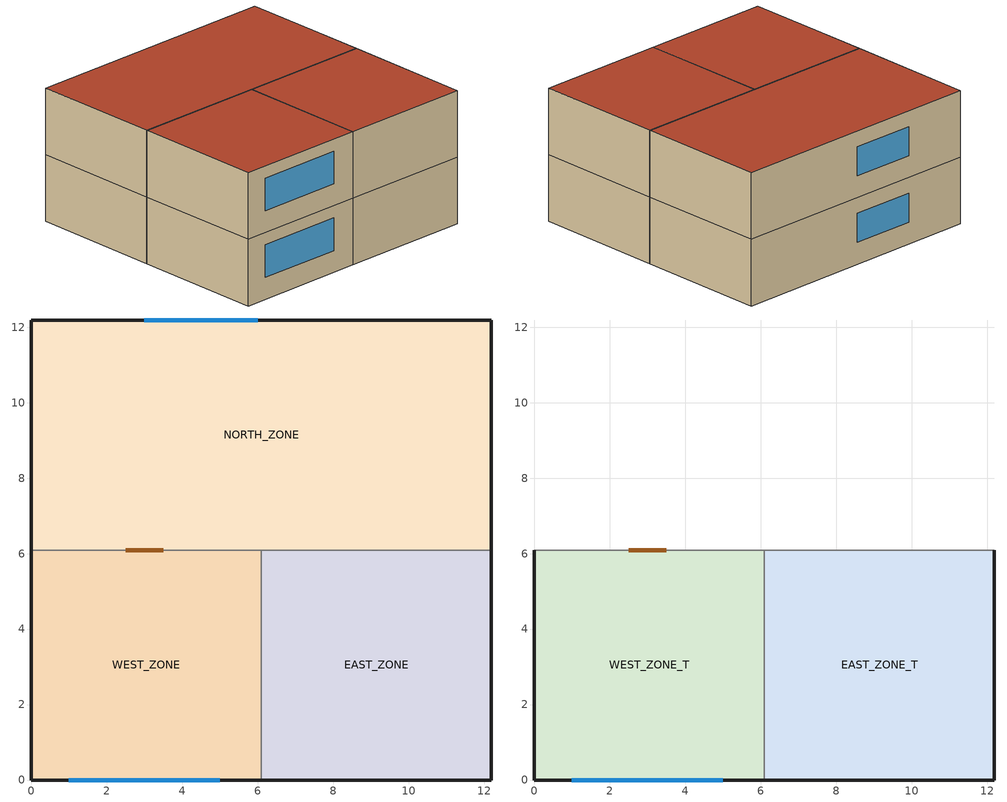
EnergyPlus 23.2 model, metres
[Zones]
WEST_ZONE
 floor adiabatic (FLOOR SLAB 8 IN): 0,0 0,6.1 6.1,6.1 6.1,0 z0
 wall outside (EXTWALL80): 0,6.1 0,0 6.1,0 z0:3.05
 wall to NORTH_ZONE (PARTITION06): 6.1,6.1 0,6.1 z0:3.05
 wall to EAST_ZONE (PARTITION06): 6.1,0 6.1,6.1 z0:3.05
 window (WIN-CON-LIGHT): 1,0 5,0 z1:2.5
 door inside (DOOR-CON): 3.5,6.1 2.5,6.1 z0:2
EAST_ZONE
 floor adiabatic (FLOOR SLAB 8 IN): 6.1,0 6.1,6.1 12.19,6.1 12.19,0 z0
 wall outside (EXTWALL80): 6.1,0 12.19,0 12.19,6.1 z0:3.05
 wall to NORTH_ZONE (PARTITION06): 12.19,6.1 6.1,6.1 z0:3.05
NORTH_ZONE
 floor adiabatic (FLOOR SLAB 8 IN): 0,6.1 0,12.19 12.19,12.19 12.19,6.1 z0
 wall outside (EXTWALL80): 12.19,6.1 12.19,12.19 0,12.19 0,6.1 z0:3.05; 12.19,6.1 12.19,12.19 0,12.19 0,6.1 z3.05:6.1
 wall to WEST_ZONE_T (PARTITION06): 0,6.1 6.1,6.1 z3.05:6.1
 wall to EAST_ZONE_T (PARTITION06): 6.1,6.1 12.19,6.1 z3.05:6.1
 window (WIN-CON-LIGHT): 6,12.19 3,12.19 z1:2.33; 6,12.19 3,12.19 z4.05:5.38
 door inside (DOOR-CON): 2.5,6.1 3.5,6.1 z3.05:5.05
 roof outside (ROOF34): 0,12.19 0,6.1 12.19,6.1 12.19,12.19 z6.1
WEST_ZONE_T
 floor to WEST_ZONE (FLOOR SLAB 4 IN): 0,0 0,6.1 6.1,6.1 6.1,0 z3.05
 wall outside (EXTWALL80): 0,6.1 0,0 6.1,0 z3.05:6.1
 wall to EAST_ZONE_T (PARTITION06): 6.1,0 6.1,6.1 z3.05:6.1
 window (WIN-CON-LIGHT): 1,0 5,0 z4.05:5.55
 roof outside (ROOF34): 0,6.1 0,0 6.1,0 6.1,6.1 z6.1
EAST_ZONE_T
 floor to EAST_ZONE (FLOOR SLAB 4 IN): 6.1,0 6.1,6.1 12.19,6.1 12.19,0 z3.05
 wall outside (EXTWALL80): 6.1,0 12.19,0 12.19,6.1 z3.05:6.1
 roof outside (ROOF34): 6.1,6.1 6.1,0 12.19,0 12.19,6.1 z6.1
[Building]
AirflowNetwork 3 Zone Building: Loads convergence tolerance value=0.04; Maximum number of warmup days=25; Minimum number of warmup days=6; North axis=0; Solar distribution=MinimalShadowing; Temperature convergence tolerance value=0.04; Terrain=Suburbs
[Site:GroundTemperature:BuildingSurface]
20.03, 20.03, 20.13, 20.3, 20.43, 20.52, 20.62, 20.77, 20.78, 20.55, 20.44, 20.2
[Site:Location]
CHICAGO_IL_USA TMY2-94846: Elevation=190; Latitude=41.78; Longitude=-87.75; Time zone=-6
[SizingPeriod:DesignDay] Barometric pressure=99063; Day of month=21; Daylight saving time indicator=No; Humidity condition type=WetBulb; Rain indicator=No; Snow indicator=No; Solar model indicator=ASHRAEClearSky
Name | Daily dry bulb temperature range | Day type | Maximum dry bulb temperature | Month | Sky clearness | Wetbulb or dewpoint at maximum dry bulb | Wind direction | Wind speed
CHICAGO_IL_USA Annual Cooling 1% Design Conditions DB/MCWB | 10.7 | SummerDesignDay | 31.5 | 7 | 1 | 23 | 230 | 5.3
CHICAGO_IL_USA Annual Heating 99% Design Conditions DB | 0 | WinterDesignDay | -17.3 | 1 | 0 | -17.3 | 270 | 4.9
[Construction]
DOOR-CON: 1.375in-Solid-Core
EXTWALL80: A1 - 1 IN STUCCO, C4 - 4 IN COMMON BRICK, E1 - 3 / 4 IN PLASTER OR GYP BOARD
FLOOR SLAB 4 IN: C10 - 4 IN HW CONCRETE
FLOOR SLAB 8 IN: C10 - 8 IN HW CONCRETE
PARTITION06: E1 - 3 / 4 IN PLASTER OR GYP BOARD, C6 - 8 IN CLAY TILE, E1 - 3 / 4 IN PLASTER OR GYP BOARD
ROOF34: E2 - 1 / 2 IN SLAG OR STONE, E3 - 3 / 8 IN FELT AND MEMBRANE, B5 - 1 IN DENSE INSULATION, C12 - 2 IN HW CONCRETE
WIN-CON-LIGHT: WIN-LAY-GLASS-LIGHT
[Material] Thermal absorptance=0.9
Name | Conductivity | Density | Roughness | Solar absorptance | Specific heat | Thickness | Visible absorptance
1.375in-Solid-Core | 0.1525 | 614.5 | Smooth | 0.92 | 1630 | 0.034925 | 0.92
A1 - 1 IN STUCCO | 0.691831 | 1858.142 | Smooth | 0.92 | 836.8 | 0.0253898 | 0.92
B5 - 1 IN DENSE INSULATION | 0.0432394 | 91.30524 | VeryRough | 0.5 | 836.8 | 0.0253898 | 0.5
C4 - 4 IN COMMON BRICK | 0.726422 | 1922.216 | Rough | 0.76 | 836.8 | 0.101498 | 0.76
C6 - 8 IN CLAY TILE | 0.570761 | 1121.292 | Smooth | 0.82 | 836.8 | 0.203302 | 0.82
C10 - 4 IN HW CONCRETE | 1.729577 | 2242.585 | MediumRough | 0.65 | 836.8 | 0.101702 | 0.65
C10 - 8 IN HW CONCRETE | 1.729577 | 2242.585 | MediumRough | 0.65 | 836.8 | 0.203302 | 0.65
C12 - 2 IN HW CONCRETE | 1.729577 | 2242.585 | MediumRough | 0.65 | 836.8 | 0.0509016 | 0.65
E1 - 3 / 4 IN PLASTER OR GYP BOARD | 0.726422 | 1601.846 | Smooth | 0.92 | 836.8 | 0.01905 | 0.92
E2 - 1 / 2 IN SLAG OR STONE | 1.435549 | 881.0155 | Rough | 0.55 | 1673.6 | 0.0127102 | 0.55
E3 - 3 / 8 IN FELT AND MEMBRANE | 0.190253 | 1121.292 | Rough | 0.75 | 1673.6 | 0.00954024 | 0.75
[WindowMaterial:Glazing]
WIN-LAY-GLASS-LIGHT: Back side infrared hemispherical emissivity=0.84; Back side solar reflectance at normal incidence=0.075; Back side visible reflectance at normal incidence=0.081; Conductivity=0.9; Front side infrared hemispherical emissivity=0.84; Front side solar reflectance at normal incidence=0.075; Front side visible reflectance at normal incidence=0.081; Infrared transmittance at normal incidence=0; Optical data type=SpectralAverage; Solar transmittance at normal incidence=0.85; Thickness=0.0025; Visible transmittance at normal incidence=0.901
[Coil:Cooling:DX:SingleSpeed]
NORTH_ZONE PTAC Cooling Coil: 2023 rated evaporator fan power per volume flow rate=934.4; Availability schedule=HVACTemplate-Always 1; Condenser type=AirCooled; Crankcase heater capacity=0; Energy input ratio function of flow fraction curve=NORTH_ZONE PTAC Cooling Coil EIR-FF; Energy input ratio function of temperature curve=NORTH_ZONE PTAC Cooling Coil EIR-FT; Evaporative condenser effectiveness=0; Evaporative condenser pump rated power consumption=0; Gross rated cooling cop=3; Gross rated sensible heat ratio=Autosize; Gross rated total cooling capacity=Autosize; Latent capacity time constant=0; Maximum cycling rate=0; Maximum outdoor dry bulb temperature for crankcase heater operation=10; Nominal time for condensate removal to begin=0; Part load fraction correlation curve=NORTH_ZONE PTAC Cooling Coil Coil PLF; Rated air flow rate=Autosize; Ratio of initial moisture evaporation rate and steady state latent capacity=0; Total cooling capacity function of flow fraction curve=NORTH_ZONE PTAC Cooling Coil Cap-FF; Total cooling capacity function of temperature curve=NORTH_ZONE PTAC Cooling Coil Cap-FT
[Coil:Heating:Electric]
NORTH_ZONE PTAC Heating Coil: Availability schedule=HVACTemplate-Always 1; Efficiency=1; Nominal capacity=Autosize
[DesignSpecification:OutdoorAir]
SZ DSOA NORTH_ZONE: Outdoor air flow per person=0.00944; Outdoor air flow per zone=0; Outdoor air flow per zone floor area=0; Outdoor air method=Flow/Person
[DesignSpecification:ZoneAirDistribution]
SZ DSZAD NORTH_ZONE: Zone air distribution effectiveness in cooling mode=1; Zone air distribution effectiveness in heating mode=1
[ElectricEquipment] Design level calculation method=EquipmentLevel; Fraction latent=0; Fraction lost=0; Fraction radiant=0.3; Schedule=INTERMITTENT
Name | Design level | Zone or zonelist or space or spacelist
EAST_ZONE Equip | 1464.375 | EAST_ZONE
EAST_ZONE_T Equip | 1464.375 | EAST_ZONE_T
NORTH_ZONE Equip | 2928.751 | NORTH_ZONE
WEST_ZONE Equip | 2928.751 | WEST_ZONE
WEST_ZONE_T Equip | 2928.751 | WEST_ZONE_T
[Fan:OnOff]
NORTH_ZONE PTAC Supply Fan: Availability schedule=HVACTemplate-Always 1; Fan total efficiency=0.7; Maximum flow rate=Autosize; Motor efficiency=0.9; Motor in airstream fraction=1; Pressure rise=75
[Lights] Design level calculation method=LightingLevel; End use subcategory=GeneralLights; Fraction radiant=0.2; Fraction replaceable=0; Fraction visible=0.2; Return air fraction=0; Schedule=OFFICE LIGHTING
Name | Lighting level | Zone or zonelist or space or spacelist
EAST_ZONE Lights | 1464.375 | EAST_ZONE
EAST_ZONE_T Lights | 1464.375 | EAST_ZONE_T
NORTH_ZONE Lights | 878.6252 | NORTH_ZONE
[People] Activity level schedule=Activity Sch; Air velocity schedule=Air Velo Sch; Carbon dioxide generation rate=3.82e-08; Clothing insulation calculation method=ClothingInsulationSchedule; Clothing insulation schedule=Clothing Sch; Fraction radiant=0.3; Mean radiant temperature calculation type=ZoneAveraged; Number of people calculation method=People; Number of people schedule=OFFICE OCCUPANCY; Thermal comfort model 1 type=Fanger; Work efficiency schedule=Work Eff Sch
Name | Number of people | Zone or zonelist or space or spacelist
EAST_ZONE People | 3 | EAST_ZONE
EAST_ZONE_T People | 3 | EAST_ZONE_T
NORTH_ZONE People | 4 | NORTH_ZONE
WEST_ZONE People | 3 | WEST_ZONE
WEST_ZONE_T People | 3 | WEST_ZONE_T
[RoomAir:Node:AirflowNetwork] Zone=NORTH_ZONE
Name | Fraction of zone air volume | Roomair node airflownetwork adjacentsurfacelist | Roomair node airflownetwork hvacequipment | Roomair node airflownetwork internalgains
CentralLower | 0.15 | Surface_19_List | CentralLower_HVAC | CentralLower_Gain
CentralUpper | 0.15 | Surface_20_List | CentralUpper_HVAC | CentralUpper_Gain
LeftLower | 0.15 | Surface_18_List | LeftLower_HVAC | LeftLower_Gain
LeftMiddle | 0.15 | Surface_14_List | LeftMiddle_HVAC | LeftMiddle_Gain
LeftUpper | 0.15 | Surface_18_T_List | LeftUpper_HVAC | LeftUpper_Gain
NORTH_ZONE | 0.25 | Surface_16_List | NORTH_ZONE_HVAC | NORTH_ZONE_Gain
[RoomAir:Node:AirflowNetwork:AdjacentSurfaceList]
Name | Surface name 1
Surface_14_List | Surface_14
Surface_16_List | Surface_16
Surface_18_List | Surface_18
Surface_18_T_List | Surface_18_T
Surface_19_List | Surface_19
Surface_20_List | Surface_20
[RoomAir:Node:AirflowNetwork:HVACEquipment] Zonehvac or air terminal equipment object name 1=NORTH_ZONE PTAC; Zonehvac or air terminal equipment object type 1=ZoneHVAC:PackagedTerminalAirConditioner
Name | Fraction of input or return air to hvac equipment 1 | Fraction of output or supply air from hvac equipment 1
CentralLower_HVAC; LeftMiddle_HVAC; LeftUpper_HVAC | 0.04 | 0.04
CentralUpper_HVAC | 0.14 | 0.14
LeftLower_HVAC | 0.06 | 0.06
NORTH_ZONE_HVAC | 0.68 | 0.68
[RoomAir:Node:AirflowNetwork:InternalGains] Internal gain object name 1=NORTH_ZONE People; Internal gain object type 1=People; Internal gain object name 2=NORTH_ZONE Lights; Internal gain object type 2=Lights; Internal gain object name 3=NORTH_ZONE Equip; Internal gain object type 3=ElectricEquipment
CentralLower_Gain; CentralUpper_Gain; LeftLower_Gain; LeftMiddle_Gain; LeftUpper_Gain; NORTH_ZONE_Gain
[RoomAirModelType]
RoomAirWithAirflowNetwork: Zone=NORTH_ZONE; Air temperature coupling strategy=Direct; Room air modeling type=AirflowNetwork
[RoomAirSettings:AirflowNetwork]
NORTH_ZONE: Zone=NORTH_ZONE
[Sizing:Zone]
NORTH_ZONE: Account for dedicated outdoor air system=No; Cooling design air flow method=DesignDay; Cooling design air flow rate=0; Cooling minimum air flow fraction=0; Dedicated outdoor air high setpoint temperature for design=Autosize; Dedicated outdoor air low setpoint temperature for design=Autosize; Dedicated outdoor air system control strategy=NeutralSupplyAir; Design specification outdoor air object=SZ DSOA NORTH_ZONE; Design specification zone air distribution object=SZ DSZAD NORTH_ZONE; Heating design air flow method=DesignDay; Heating design air flow rate=0; Heating maximum air flow fraction=0; Zone cooling design supply air humidity ratio=0.008; Zone cooling design supply air temperature=14; Zone cooling design supply air temperature difference=11.11; Zone cooling design supply air temperature input method=SupplyAirTemperature; Zone heating design supply air humidity ratio=0.008; Zone heating design supply air temperature=50; Zone heating design supply air temperature input method=SupplyAirTemperature
[ThermostatSetpoint:DualSetpoint]
All Zones Dual SP Control: Cooling setpoint temperature schedule=Clg-SetP-Sch; Heating setpoint temperature schedule=Htg-SetP-Sch
[Zone] Ceiling height=Autocalculate; Multiplier=1; Type=1
EAST_ZONE; EAST_ZONE_T; NORTH_ZONE; WEST_ZONE; WEST_ZONE_T
[ZoneControl:Thermostat]
NORTH_ZONE Thermostat: Zone or zonelist=NORTH_ZONE; Control 1=All Zones Dual SP Control; Control type schedule=HVACTemplate-Always 4
[Zone equipment]
NORTH_ZONE: NORTH_ZONE PTAC
[ZoneHVAC:PackagedTerminalAirConditioner]
NORTH_ZONE PTAC: Availability schedule=HVACTemplate-Always 1; Cooling coil=NORTH_ZONE PTAC Cooling Coil; Cooling outdoor air flow rate=Autosize; Cooling supply air flow rate=Autosize; Fan placement=DrawThrough; Heating coil=NORTH_ZONE PTAC Heating Coil; Heating outdoor air flow rate=Autosize; Heating supply air flow rate=Autosize; No load outdoor air flow rate=Autosize; Supply air fan=NORTH_ZONE PTAC Supply Fan; Supply air fan operating mode schedule=HVACTemplate-Always 0
[Curve:Biquadratic] Maximum value of x=23.88889; Maximum value of y=46.11111; Minimum value of x=12.77778; Minimum value of y=18
Name | Coefficient1 constant | Coefficient2 x | Coefficient3 x 2 | Coefficient4 y | Coefficient5 y 2 | Coefficient6 x y
NORTH_ZONE PTAC Cooling Coil Cap-FT | 0.942588 | 0.00954335 | 0.00068377 | -0.0110427 | 5.249e-06 | -9.72e-06
NORTH_ZONE PTAC Cooling Coil EIR-FT | 0.342414 | 0.034885 | -0.0006237 | 0.00497722 | 0.000437951 | -0.000728028
[Curve:Quadratic]
Name | Maximum value of x | Minimum value of x | Coefficient1 constant | Coefficient2 x | Coefficient3 x 2
NORTH_ZONE PTAC Cooling Coil Cap-FF | 1.5 | 0.5 | 0.8 | 0.2 | 0
NORTH_ZONE PTAC Cooling Coil Coil PLF | 1 | 0 | 0.85 | 0.15 | 0
NORTH_ZONE PTAC Cooling Coil EIR-FF | 1.5 | 0.5 | 1.1552 | -0.1808 | 0.0256
[Schedule:Compact]
Activity Sch: Through: 12/31, For: AllDays, Until: 24:00, 131.8
Air Velo Sch: Through: 12/31, For: AllDays, Until: 24:00, 0.137
Clg-SetP-Sch: Through: 12/31, For: WeekDays CustomDay1 CustomDay2, Until: 7:00, 32, Until: 21:00, 24, Until: 24:00, 32, For: WeekEnds Holiday, Until: 24:00, 32, For: SummerDesignDay, Until: 24:00, 24, For: WinterDesignDay, Until: 24:00, 32
Clothing Sch; HVACTemplate-Always 1: Through: 12/31, For: AllDays, Until: 24:00, 1
HVACTemplate-Always 0; Work Eff Sch: Through: 12/31, For: AllDays, Until: 24:00, 0
HVACTemplate-Always 4: Through: 12/31, For: AllDays, Until: 24:00, 4
Htg-SetP-Sch: Through: 12/31, For: WeekDays CustomDay1 CustomDay2, Until: 6:00, 13, Until: 7:00, 18, Until: 21:00, 23, Until: 24:00, 13, For: WeekEnds Holiday, Until: 24:00, 13, For: SummerDesignDay, Until: 24:00, 13, For: WinterDesignDay, Until: 24:00, 23
INTERMITTENT: Through: 12/31, For: WeekDays, Until: 8:00, 0, Until: 18:00, 1, Until: 24:00, 0, For: AllOtherDays, Until: 24:00, 0
OFFICE LIGHTING: Through: 12/31, For: WeekDays, Until: 6:00, 0.05, Until: 7:00, 0.2, Until: 17:00, 1, Until: 18:00, 0.5, Until: 24:00, 0.05, For: AllOtherDays, Until: 24:00, 0.05
OFFICE OCCUPANCY: Through: 12/31, For: WeekDays, Until: 6:00, 0, Until: 7:00, 0.1, Until: 8:00, 0.5, Until: 12:00, 1, Until: 13:00, 0.5, Until: 16:00, 1, Until: 17:00, 0.5, Until: 18:00, 0.1, Until: 24:00, 0, For: AllOtherDays, Until: 24:00, 0
[AirflowNetwork:IntraZone:Linkage] Component=CR-1
Name | Node 1 | Node 2 | Airflownetwork multizone surface
IntraZoneCentralMiddleLowerLink | CentralLower | NORTH_ZONE
IntraZoneCentralMiddleUpperLink | CentralUpper | NORTH_ZONE
IntraZoneLeftLowerLink | LeftLower | EAST_ZONE | Surface_11
IntraZoneLeftMiddleLowerLink | LeftLower | LeftMiddle
IntraZoneLeftMiddleUpperLink | LeftUpper | LeftMiddle
IntraZoneLeftUpperLink | LeftUpper | EAST_ZONE_T | Surface_11_T
IntraZoneMiddleLink | LeftMiddle | NORTH_ZONE
IntraZoneMiddleLowerLink | LeftLower | CentralLower
IntraZoneMiddleUpperLink | LeftUpper | CentralUpper
[AirflowNetwork:IntraZone:Node] Zone=NORTH_ZONE
Name | Node height | Roomair node airflownetwork
CentralLower | 1.524 | CentralLower
CentralUpper | 4.572 | CentralUpper
LeftLower | 1.524 | LeftLower
LeftMiddle | 3.048 | LeftMiddle
LeftUpper | 4.572 | LeftUpper
[AirflowNetwork:MultiZone:Component:DetailedOpening] Air mass flow coefficient when opening is closed=0.001; Air mass flow exponent when opening is closed=0.667; Discharge coefficient for opening factor 1=0.5; Discharge coefficient for opening factor 2=0.6; Discharge coefficient for opening factor 3=0; Discharge coefficient for opening factor 4=0; Extra crack length or height of pivoting axis=0; Height factor for opening factor 1=1; Height factor for opening factor 2=1; Height factor for opening factor 3=0; Height factor for opening factor 4=0; Number of sets of opening factor data=2; Opening factor 1=0; Opening factor 2=1; Opening factor 3=0; Opening factor 4=0; Start height factor for opening factor 1=0; Start height factor for opening factor 2=0; Start height factor for opening factor 3=0; Start height factor for opening factor 4=0; Type of rectangular large vertical opening lvo=NonPivoted; Width factor for opening factor 1=0; Width factor for opening factor 2=1; Width factor for opening factor 3=0; Width factor for opening factor 4=0
DrOpen; WiOpen1
[AirflowNetwork:MultiZone:Component:HorizontalOpening]
HrOpen: Air mass flow coefficient when opening is closed=0.001; Air mass flow exponent when opening is closed=0.667; Discharge coefficient=0.2; Sloping plane angle=90
[AirflowNetwork:MultiZone:ExternalNode] External node height=1.524
Name | Wind pressure coefficient curve
EFacade | EFacade_WPCValue
NFacade | NFacade_WPCValue
SFacade | SFacade_WPCValue
WFacade | WFacade_WPCValue
[AirflowNetwork:MultiZone:ReferenceCrackConditions]
ReferenceCrackConditions: Reference barometric pressure=101320; Reference humidity ratio=0.005; Reference temperature=20
[AirflowNetwork:MultiZone:Surface]
Name | Leakage component | Surface | Window door opening factor or crack factor
AirflowNetwork:MultiZone:Surface 1 | CR-1 | Surface_1 | 1
AirflowNetwork:MultiZone:Surface 2 | WiOpen1 | Window1 | 0.5
AirflowNetwork:MultiZone:Surface 3 | CR-1 | Surface_2 | 1
AirflowNetwork:MultiZone:Surface 4 | CRcri | Surface_3 | 1
AirflowNetwork:MultiZone:Surface 5 | DrOpen | DoorInSurface_3 | 0.5
AirflowNetwork:MultiZone:Surface 6 | CRcri | Surface_4 | 1
AirflowNetwork:MultiZone:Surface 7 | CR-1 | Surface_8 | 1
AirflowNetwork:MultiZone:Surface 8 | CR-1 | Surface_9 | 1
AirflowNetwork:MultiZone:Surface 9 | CRcri | Surface_11 | 1
AirflowNetwork:MultiZone:Surface 10 | CR-1 | Surface_14 | 1
AirflowNetwork:MultiZone:Surface 11 | CR-1 | Surface_15 | 1
AirflowNetwork:MultiZone:Surface 12 | WiOpen1 | Window2 | 0.01
AirflowNetwork:MultiZone:Surface 13 | CR-1 | Surface_16 | 1
AirflowNetwork:MultiZone:Surface 14 | CR-1 | Surface_1_T | 1
AirflowNetwork:MultiZone:Surface 15 | WiOpen1 | Window1_T | 0.5
AirflowNetwork:MultiZone:Surface 16 | CR-1 | Surface_2_T | 1
AirflowNetwork:MultiZone:Surface 17 | CRcri | Surface_3_T | 1
AirflowNetwork:MultiZone:Surface 18 | DrOpen | DoorInSurface_3_T | 0.5
AirflowNetwork:MultiZone:Surface 19 | CRcri | Surface_4_T | 1
AirflowNetwork:MultiZone:Surface 20 | CR-1 | Surface_8_T | 1
AirflowNetwork:MultiZone:Surface 21 | CR-1 | Surface_9_T | 1
AirflowNetwork:MultiZone:Surface 22 | CRcri | Surface_11_T | 1
AirflowNetwork:MultiZone:Surface 23 | CR-1 | Surface_14_T | 1
AirflowNetwork:MultiZone:Surface 24 | CR-1 | Surface_15_T | 1
AirflowNetwork:MultiZone:Surface 25 | WiOpen1 | Window2_T | 0.01
AirflowNetwork:MultiZone:Surface 26 | CR-1 | Surface_16_T | 1
AirflowNetwork:MultiZone:Surface 27 | CR-1 | Surface_12_T | 1
AirflowNetwork:MultiZone:Surface 28 | CR-1 | Surface_5_T | 1
[AirflowNetwork:MultiZone:Surface:Crack] Air mass flow exponent=0.667; Reference crack conditions=ReferenceCrackConditions
Name | Air mass flow coefficient at reference conditions
CR-1 | 0.01
CRcri | 0.05
[AirflowNetwork:MultiZone:WindPressureCoefficientArray]
Every 30 Degrees: Wind direction 1=0; Wind direction 2=30; Wind direction 3=60; Wind direction 4=90; Wind direction 5=120; Wind direction 6=150; Wind direction 7=180; Wind direction 8=210; Wind direction 9=240; Wind direction 10=270; Wind direction 11=300; Wind direction 12=330
[AirflowNetwork:MultiZone:WindPressureCoefficientValues] Airflownetwork multizone windpressurecoefficientarray=Every 30 Degrees
Name | Wind pressure coefficient value 1 | Wind pressure coefficient value 2 | Wind pressure coefficient value 3 | Wind pressure coefficient value 4 | Wind pressure coefficient value 5 | Wind pressure coefficient value 6 | Wind pressure coefficient value 7 | Wind pressure coefficient value 8 | Wind pressure coefficient value 9 | Wind pressure coefficient value 10 | Wind pressure coefficient value 11 | Wind pressure coefficient value 12
EFacade_WPCValue | -0.56 | 0.04 | 0.48 | 0.6 | 0.48 | 0.04 | -0.56 | -0.56 | -0.42 | -0.37 | -0.42 | -0.56
NFacade_WPCValue | 0.6 | 0.48 | 0.04 | -0.56 | -0.56 | -0.42 | -0.37 | -0.42 | -0.56 | -0.56 | 0.04 | 0.48
SFacade_WPCValue | -0.37 | -0.42 | -0.56 | -0.56 | 0.04 | 0.48 | 0.6 | 0.48 | 0.04 | -0.56 | -0.56 | -0.42
WFacade_WPCValue | -0.56 | -0.56 | -0.42 | -0.37 | -0.42 | -0.56 | -0.56 | 0.04 | 0.48 | 0.6 | 0.48 | 0.04
[AirflowNetwork:MultiZone:Zone] Indoor and outdoor enthalpy difference lower limit for maximum venting open factor=0; Indoor and outdoor enthalpy difference upper limit for minimum venting open factor=300000; Ventilation control mode=Temperature; Ventilation control zone temperature setpoint schedule=WindowVentSched
Name | Zone | Indoor and outdoor temperature difference lower limit for maximum venting open factor | Indoor and outdoor temperature difference upper limit for minimum venting open factor | Minimum venting open factor
AirflowNetwork:MultiZone:Zone 1 | WEST_ZONE | 5 | 10 | 0.3
AirflowNetwork:MultiZone:Zone 2 | EAST_ZONE | 0 | 100 | 1
AirflowNetwork:MultiZone:Zone 3 | NORTH_ZONE | 0 | 100 | 1
AirflowNetwork:MultiZone:Zone 4 | WEST_ZONE_T | 5 | 10 | 0.3
AirflowNetwork:MultiZone:Zone 5 | EAST_ZONE_T | 0 | 100 | 1
[AirflowNetwork:SimulationControl]
NaturalVentilation: Absolute airflow convergence tolerance=1e-06; Airflownetwork control=MultizoneWithoutDistribution; Azimuth angle of long axis of building=0; Building type=LowRise; Convergence acceleration limit=-0.5; Height selection for local wind pressure calculation=ExternalNode; Initialization type=ZeroNodePressures; Maximum number of iterations=500; Ratio of building width along short axis to width along long axis=1; Relative airflow convergence tolerance=1e-05; Wind pressure coefficient type=Input
